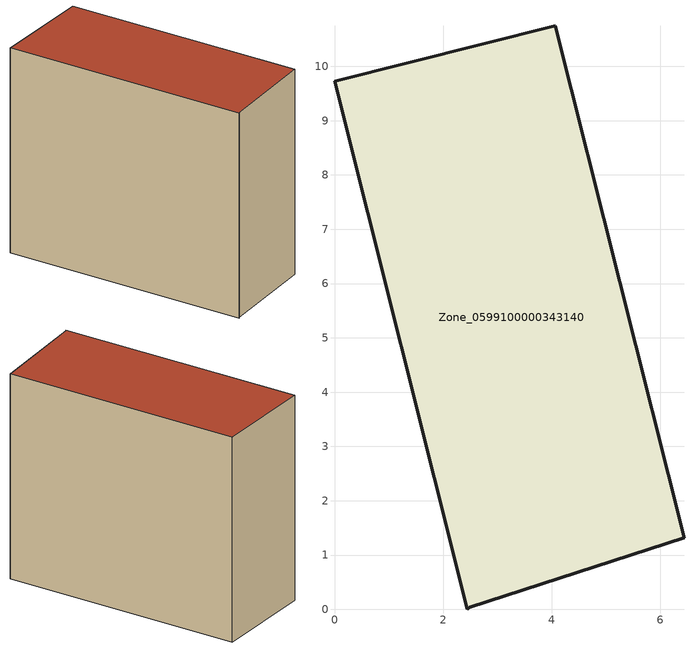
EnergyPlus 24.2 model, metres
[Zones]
Zone_0599100000343140
 floor ground (C_G): 2.49,0.04 2.44,0 0,9.73 4.07,10.75 6.44,1.32 z0
 wall outside (C_F): 6.44,1.32 4.07,10.75 0,9.73 2.44,0 2.49,0.04 6.44,1.32 z0:8.37
 roof outside (C_R): 2.44,0 2.49,0.04 6.44,1.32 4.07,10.75 0,9.73 z8.37
[BUILDING]
Pand.0599100000343140: North Axis=0; Terrain=City; Loads Convergence Tolerance Value=0.04; Temperature Convergence Tolerance Value=0.4; Solar Distribution=FullExterior; Maximum Number of Warmup Days=25; Minimum Number of Warmup Days=1
[Site:Location]
Rotterdam.The.Hague.AP_ZH_NLD Design_Conditions: Latitude=51.96; Longitude=4.45; Time Zone=1; Elevation=-4.5
[SITE:GROUNDTEMPERATURE:BUILDINGSURFACE]
18, 18, 18, 18, 18, 18, 18, 18, 18, 18, 18, 18
[MATERIAL] Thermal Absorptance=0.9; Solar Absorptance=0.7; Visible Absorptance=0.7
Name | Roughness | Thickness | Conductivity | Density | Specific Heat
G.TI.1992-2005 | MediumSmooth | 0.15 | 0.06 | 540 | 1210
F.TI.1992-2005 | Rough | 0.3 | 0.12 | 1920 | 840
R.TI.1992-2005 | MediumRough | 0.2 | 0.08 | 1500 | 1000
[CONSTRUCTION]
C_G: G.TI.1992-2005
C_F: F.TI.1992-2005
C_R: R.TI.1992-2005
[ZONE]
Zone_0599100000343140: Type=1; Multiplier=1; Ceiling Height=Autocalculate; Volume=Autocalculate; Floor Area=autocalculate; Part of Total Floor Area=Yes
[ZONEINFILTRATION:DESIGNFLOWRATE]
Infil_Zone_0599100000343140: Zone or ZoneList or Space or SpaceList=Zone_0599100000343140; Schedule=AlwaysOn; Design Flow Rate Calculation Method=Flow/Area; Flow Rate per Floor Area=0.0015; Constant Term Coefficient=1; Temperature Term Coefficient=0; Velocity Term Coefficient=0; Velocity Squared Term Coefficient=0
[HVACTEMPLATE:ZONE:IDEALLOADSAIRSYSTEM]
Zone_0599100000343140: Maximum Heating Supply Air Temperature=50; Minimum Cooling Supply Air Temperature=13; Maximum Heating Supply Air Humidity Ratio=0.0156; Minimum Cooling Supply Air Humidity Ratio=0.0077; Heating Limit=NoLimit; Cooling Limit=NoLimit; Dehumidification Control Type=ConstantSensibleHeatRatio; Cooling Sensible Heat Ratio=0.7; Dehumidification Setpoint=60; Humidification Control Type=None; Humidification Setpoint=30; Outdoor Air Method=None; Outdoor Air Flow Rate per Person=0.00944; Outdoor Air Flow Rate per Zone Floor Area=0; Outdoor Air Flow Rate per Zone=0; Demand Controlled Ventilation Type=None; Outdoor Air Economizer Type=NoEconomizer; Heat Recovery Type=None; Sensible Heat Recovery Effectiveness=0.7; Latent Heat Recovery Effectiveness=0.65
[ZONECONTROL:THERMOSTAT]
ThermostatControl_Zone_0599100000343140: Zone or ZoneList=Zone_0599100000343140; Control Type Schedule=DualSetpointControlType; Control 1=Thermostat_Zone_0599100000343140; Temperature Difference Between Cutout And Setpoint=0
[THERMOSTATSETPOINT:DUALSETPOINT]
Thermostat_Zone_0599100000343140: Heating Setpoint Temperature Schedule=HeatingSetpoint_Zone_0599100000343140; Cooling Setpoint Temperature Schedule=CoolingSetpoint_Zone_0599100000343140
[SCHEDULE:COMPACT]
HeatingSetpoint_Zone_0599100000343140: Through: 12/31, For: AllDays, Until: 24:00, 21
CoolingSetpoint_Zone_0599100000343140: Through: 12/31, For: AllDays, Until: 24:00, 24
DualSetpointControlType: Through: 12/31, For: AllDays, Until: 24:00, 4
AlwaysOn: Through: 12/31, For: AllDays, Until: 24:00, 1
